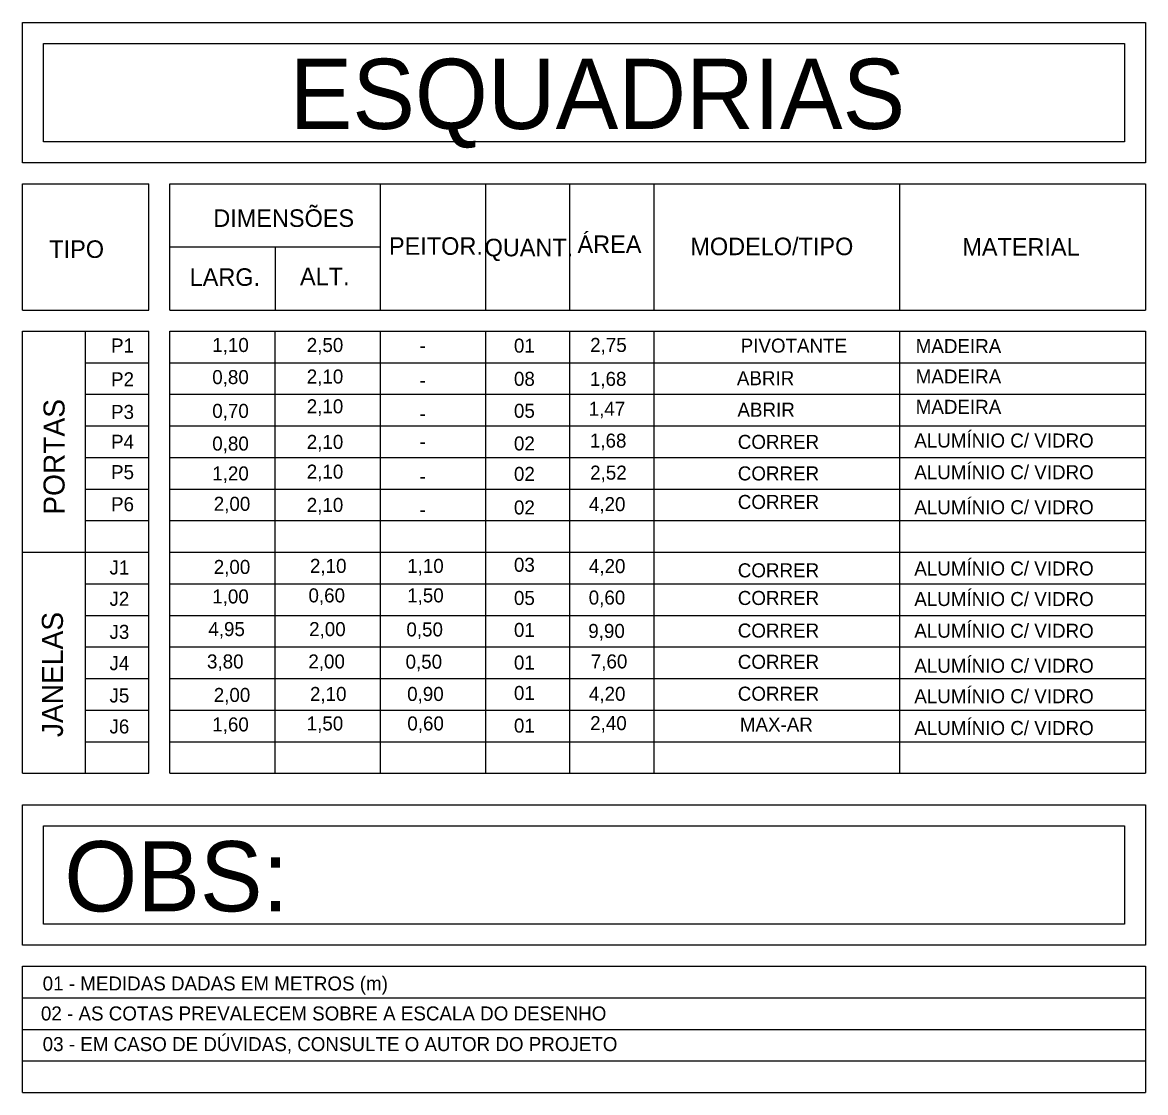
# Model space of a CAD drawing. Header units: millimetres. Extents: x 79.3 to 137.8, y -24.9 to 34.2.
# Drawn here: x 88.88 to 104.88, y 18.95 to 34.2 of the extents above; entities that cross this region are included whole.
import ezdxf

# ---------------------------------------------------------------- set-up
doc = ezdxf.new("R2010")
doc.units = ezdxf.units.MM
doc.header["$LTSCALE"] = 0.6
doc.header["$MEASUREMENT"] = 0

msp = doc.modelspace()

# ---------------------------------------------------------------- linework, layer by layer
at = {"lineweight": -3}
for p, q in [((88.875, 32.205), (88.875, 34.205)), ((88.875, 34.205), (104.875, 34.205)), ((104.875, 34.205), (104.875, 32.205)), ((89.175, 32.505), (89.175, 33.905)), ((89.175, 33.905), (104.575, 33.905)), ((104.575, 33.905), (104.575, 32.505)), ((104.575, 32.505), (89.175, 32.505)), ((104.875, 32.205), (88.875, 32.205)), ((88.875, 31.905), (90.675, 31.905)), ((88.875, 30.105), (88.875, 31.905)), ((90.675, 30.105), (90.675, 31.905)), ((90.975, 30.105), (90.975, 31.905)), ((90.975, 31.905), (104.875, 31.905)), ((93.975, 30.105), (93.975, 31.905)), ((95.475, 30.105), (95.475, 31.905)), ((96.675, 30.105), (96.675, 31.905)), ((97.875, 30.105), (97.875, 31.905)), ((101.375, 30.105), (101.375, 31.905)), ((104.875, 31.905), (104.875, 30.105)), ((90.975, 31.005), (93.975, 31.005)), ((92.475, 31.005), (92.475, 30.105)), ((88.875, 30.105), (90.675, 30.105)), ((90.975, 30.105), (104.875, 30.105)), ((88.875, 29.805), (90.675, 29.805)), ((88.875, 23.505), (88.875, 29.805)), ((89.775, 26.655), (89.775, 29.805)), ((90.675, 26.655), (90.675, 29.805)), ((90.975, 26.655), (90.975, 29.805)), ((90.975, 29.805), (104.875, 29.805)), ((92.475, 26.655), (92.475, 29.805)), ((93.975, 26.655), (93.975, 29.805)), ((95.475, 26.655), (95.475, 29.805)), ((96.675, 26.655), (96.675, 29.805)), ((97.875, 26.655), (97.875, 29.805)), ((101.375, 26.655), (101.375, 29.805)), ((104.875, 29.805), (104.875, 26.655)), ((89.775, 29.355), (90.675, 29.355)), ((90.975, 29.355), (104.875, 29.355)), ((89.775, 28.905), (90.675, 28.905)), ((90.975, 28.905), (104.875, 28.905)), ((89.775, 28.455), (90.675, 28.455)), ((90.975, 28.455), (104.875, 28.455)), ((89.775, 28.005), (90.675, 28.005)), ((90.975, 28.005), (104.875, 28.005)), ((89.775, 27.555), (90.675, 27.555)), ((90.975, 27.555), (104.875, 27.555)), ((89.775, 27.105), (90.675, 27.105)), ((90.975, 27.105), (104.875, 27.105)), ((88.875, 26.655), (90.675, 26.655)), ((89.775, 23.505), (89.775, 26.655)), ((90.675, 23.505), (90.675, 26.655)), ((90.975, 23.505), (90.975, 26.655)), ((90.975, 26.655), (104.875, 26.655)), ((92.475, 23.505), (92.475, 26.655)), ((93.975, 23.505), (93.975, 26.655)), ((95.475, 23.505), (95.475, 26.655)), ((96.675, 23.505), (96.675, 26.655)), ((97.875, 23.505), (97.875, 26.655)), ((101.375, 23.505), (101.375, 26.655)), ((104.875, 26.655), (104.875, 23.505)), ((89.775, 26.205), (90.675, 26.205)), ((90.975, 26.205), (104.875, 26.205)), ((89.775, 25.755), (90.675, 25.755)), ((90.975, 25.755), (104.875, 25.755)), ((89.775, 25.305), (90.675, 25.305)), ((90.975, 25.305), (104.875, 25.305)), ((89.775, 24.855), (90.675, 24.855)), ((90.975, 24.855), (104.875, 24.855)), ((89.775, 24.405), (90.675, 24.405)), ((90.975, 24.405), (104.875, 24.405)), ((89.775, 23.955), (90.675, 23.955)), ((90.975, 23.955), (104.875, 23.955)), ((88.875, 23.505), (90.675, 23.505)), ((90.975, 23.505), (104.875, 23.505)), ((88.875, 23.055), (90.675, 23.055)), ((88.875, 21.055), (88.875, 23.055)), ((88.875, 23.055), (104.875, 23.055)), ((104.875, 23.055), (104.875, 21.055)), ((89.175, 21.355), (89.175, 22.755)), ((89.175, 22.755), (104.575, 22.755)), ((104.575, 22.755), (104.575, 21.355)), ((104.575, 21.355), (89.175, 21.355)), ((104.875, 21.055), (88.875, 21.055)), ((88.875, 20.755), (104.875, 20.755)), ((88.875, 18.955), (88.875, 20.755)), ((104.875, 20.755), (104.875, 18.955)), ((88.875, 20.305), (104.875, 20.305)), ((88.875, 19.855), (104.875, 19.855)), ((88.875, 19.405), (104.875, 19.405)), ((88.875, 18.955), (104.875, 18.955))]:
    msp.add_line(p, q, dxfattribs=at)

# ---------------------------------------------------------------- texts
for s, height, p in [('ESQUADRIAS', 1, (92.682, 32.687)), ('DIMENSÕES', 0.25, (91.594, 31.291)), ('ÁREA', 0.25, (96.783, 30.919)), ('TIPO', 0.25, (89.257, 30.849)), ('PEITOR.', 0.25, (94.097, 30.893)), ('QUANT.', 0.25, (95.459, 30.872)), ('MODELO/TIPO', 0.25, (98.39, 30.888)), ('MATERIAL', 0.25, (102.265, 30.881)), ('LARG.', 0.25, (91.257, 30.451)), ('ALT.', 0.25, (92.829, 30.46)), ('P1', 0.2, (90.137, 29.501)), ('1,10', 0.2, (91.579, 29.508)), ('2,50', 0.2, (92.925, 29.508)), ('01', 0.2, (95.877, 29.499)), ('2,75', 0.2, (96.963, 29.509)), ('PIVOTANTE', 0.2, (99.107, 29.499)), ('MADEIRA', 0.2, (101.601, 29.493)), ('-', 0.2, (94.531, 29.5)), ('P2', 0.2, (90.137, 29.019)), ('0,80', 0.2, (91.579, 29.051)), ('2,10', 0.2, (92.925, 29.059)), ('08', 0.2, (95.877, 29.026)), ('1,68', 0.2, (96.959, 29.025)), ('ABRIR', 0.2, (99.053, 29.035)), ('MADEIRA', 0.2, (101.601, 29.06)), ('-', 0.2, (94.531, 29.006)), ('2,10', 0.2, (92.925, 28.634)), ('MADEIRA', 0.2, (101.601, 28.627)), ('P3', 0.2, (90.137, 28.554)), ('0,70', 0.2, (91.579, 28.569)), ('05', 0.2, (95.877, 28.57)), ('1,47', 0.2, (96.942, 28.599)), ('ABRIR', 0.2, (99.061, 28.586)), ('-', 0.2, (94.531, 28.532)), ('P4', 0.2, (90.137, 28.129)), ('2,10', 0.2, (92.925, 28.127)), ('1,68', 0.2, (96.959, 28.145)), ('CORRER', 0.2, (99.066, 28.127)), ('ALUMÍNIO C/ VIDRO', 0.2, (101.581, 28.147)), ('0,80', 0.2, (91.579, 28.103)), ('-', 0.2, (94.531, 28.131)), ('02', 0.2, (95.877, 28.105)), ('P5', 0.2, (90.137, 27.696)), ('1,20', 0.2, (91.579, 27.678)), ('2,10', 0.2, (92.925, 27.703)), ('02', 0.2, (95.877, 27.671)), ('2,52', 0.2, (96.963, 27.689)), ('CORRER', 0.2, (99.066, 27.678)), ('ALUMÍNIO C/ VIDRO', 0.2, (101.581, 27.695)), ('-', 0.2, (94.531, 27.637)), ('P6', 0.2, (90.137, 27.239)), ('2,00', 0.2, (91.6, 27.245)), ('2,10', 0.2, (92.925, 27.229)), ('02', 0.2, (95.877, 27.193)), ('4,20', 0.2, (96.945, 27.24)), ('CORRER', 0.2, (99.066, 27.271)), ('ALUMÍNIO C/ VIDRO', 0.2, (101.581, 27.196)), ('-', 0.2, (94.531, 27.163)), ('2,10', 0.2, (92.971, 26.36)), ('1,10', 0.2, (94.356, 26.36)), ('03', 0.2, (95.877, 26.376)), ('4,20', 0.2, (96.945, 26.357)), ('ALUMÍNIO C/ VIDRO', 0.2, (101.581, 26.323)), ('J1', 0.2, (90.115, 26.337)), ('2,00', 0.2, (91.6, 26.345)), ('2,00', 0.2, (91.6, 26.345)), ('CORRER', 0.2, (99.066, 26.297)), ('J2', 0.2, (90.115, 25.891)), ('1,00', 0.2, (91.579, 25.925)), ('0,60', 0.2, (92.95, 25.94)), ('1,50', 0.2, (94.356, 25.94)), ('05', 0.2, (95.877, 25.903)), ('0,60', 0.2, (96.942, 25.909)), ('CORRER', 0.2, (99.066, 25.903)), ('ALUMÍNIO C/ VIDRO', 0.2, (101.581, 25.888)), ('J3', 0.2, (90.115, 25.42)), ('4,95', 0.2, (91.523, 25.46)), ('2,00', 0.2, (92.959, 25.459)), ('0,50', 0.2, (94.345, 25.455)), ('01', 0.2, (95.877, 25.448)), ('9,90', 0.2, (96.936, 25.433)), ('CORRER', 0.2, (99.066, 25.439)), ('ALUMÍNIO C/ VIDRO', 0.2, (101.581, 25.436)), ('J4', 0.2, (90.115, 24.974)), ('3,80', 0.2, (91.504, 24.998)), ('2,00', 0.2, (92.948, 24.998)), ('0,50', 0.2, (94.333, 24.995)), ('01', 0.2, (95.877, 24.983)), ('7,60', 0.2, (96.972, 24.999)), ('CORRER', 0.2, (99.066, 24.993)), ('ALUMÍNIO C/ VIDRO', 0.2, (101.581, 24.937)), ('J5', 0.2, (90.115, 24.513)), ('2,00', 0.2, (91.6, 24.521)), ('2,10', 0.2, (92.971, 24.535)), ('0,90', 0.2, (94.356, 24.535)), ('01', 0.2, (95.877, 24.549)), ('4,20', 0.2, (96.945, 24.537)), ('CORRER', 0.2, (99.066, 24.539)), ('ALUMÍNIO C/ VIDRO', 0.2, (101.581, 24.503)), ('2,40', 0.2, (96.963, 24.119)), ('J6', 0.2, (90.115, 24.072)), ('1,60', 0.2, (91.579, 24.101)), ('1,50', 0.2, (92.924, 24.115)), ('0,60', 0.2, (94.358, 24.115)), ('01', 0.2, (95.877, 24.084)), ('MAX-AR', 0.2, (99.095, 24.099)), ('ALUMÍNIO C/ VIDRO', 0.2, (101.581, 24.05)), ('OBS:', 1, (89.471, 21.537)), ('01 - MEDIDAS DADAS EM METROS (m)', 0.2, (89.163, 20.409)), ('02 - AS COTAS PREVALECEM SOBRE A ESCALA DO DESENHO', 0.2, (89.138, 19.982)), ('03 - EM CASO DE DÚVIDAS, CONSULTE O AUTOR DO PROJETO', 0.2, (89.163, 19.545))]:
    msp.add_text(s, height=height, dxfattribs=at).set_placement(p)
for s, p in [('PORTAS', (89.475, 27.189)), ('JANELAS', (89.452, 24.02))]:
    msp.add_text(s, height=0.3, rotation=90, dxfattribs=at).set_placement(p)

doc.saveas('drawing.dxf')
